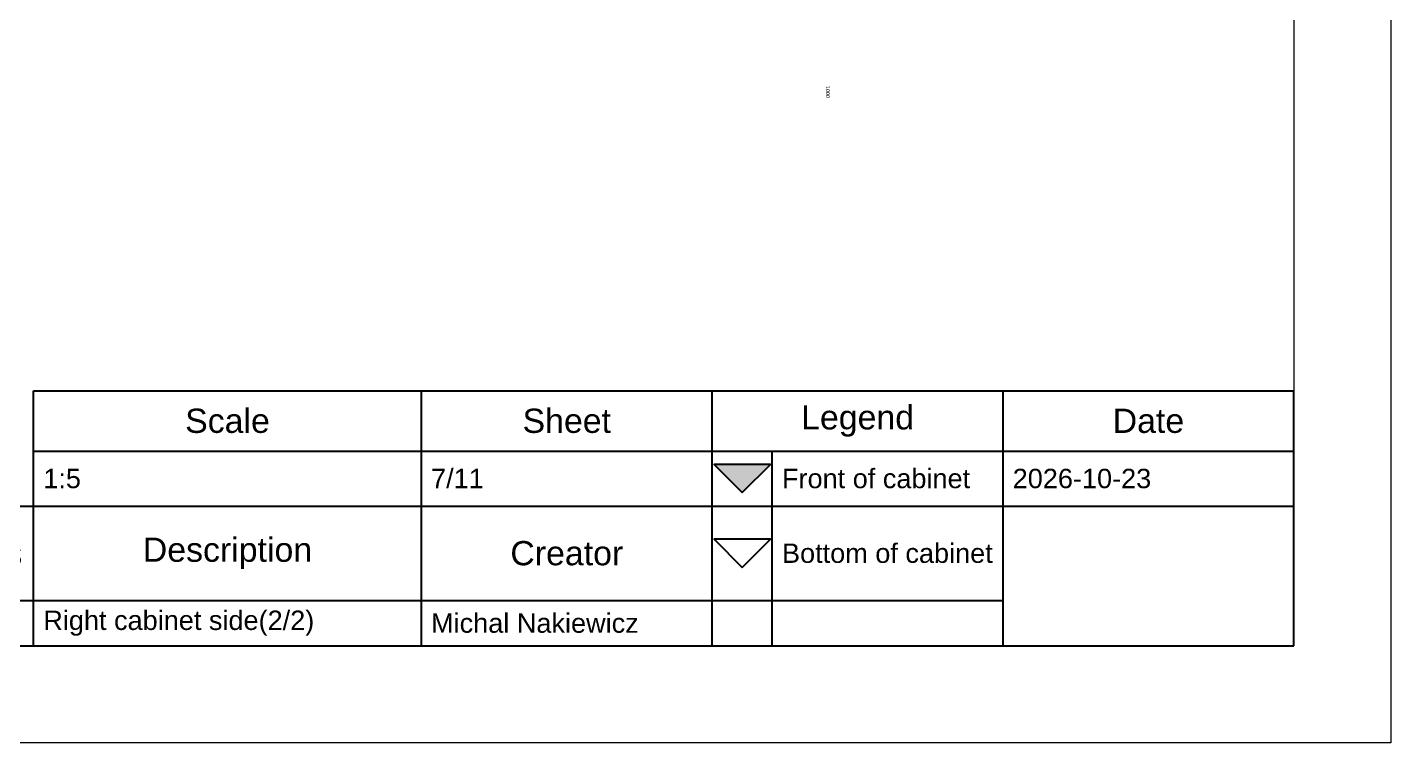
# Paper-space layout 'Right cabinet side2' of a CAD drawing. Header units: millimetres. Extents: x -4 to 1481, y -4 to 1046.
# Drawn here: x 778 to 1481, y -4 to 365 of the extents above; entities that cross this region are included whole.
import ezdxf

# ---------------------------------------------------------------- set-up
doc = ezdxf.new("R2010")
doc.units = ezdxf.units.MM
doc.layers.get('0').update_dxf_attribs({"true_color": 0xc2ced6})
doc.layers.add('New project_cabinet-001_Right cabinet side_View from above', color=1, linetype='Continuous', true_color=0xff0000)
doc.layers.add('TitleBlock', color=7, linetype='Continuous')
doc.styles.add('Blum_Dimension', font='arial.ttf', dxfattribs={"height": 2})
doc.styles.add('Blum_Titleblock_Header', font='arial.ttf', dxfattribs={"height": 2.5})
doc.styles.add('Blum_Titleblock_Value', font='arial.ttf', dxfattribs={"height": 2})
doc.dimstyles.new('Blum_Chain', dxfattribs={"dimtxt": 2, "dimasz": 2, "dimexe": 1.25, "dimexo": 1, "dimtad": 0, "dimjust": 4, "dimtih": 1, "dimtoh": 1, "dimtxsty": 'Blum_Dimension', "dimblk1": 'DOTSMALL', "dimsah": 1, "dimcen": 2, "dimadec": 0, "dimazin": 2, "dimtfac": 1, "dimtix": 1, "dimtmove": 0, "dimatfit": 3, "dimldrblk": 'OBLIQUE', "dimfxl": 0, "dimlwd": 5, "dimlwe": 5, "dimarcsym": 0})

# ---------------------------------------------------------------- blocks, each defined once
blk = doc.blocks.new('Blum_Trinagle_Outline')
blk.add_lwpolyline([(0, 0), (2, 2), (-2, 2)], close=True)
blk = doc.blocks.new('Blum_Trinagle_Filled')
h = blk.add_hatch(color=256)
h.dxf.hatch_style = 1
h.paths.add_polyline_path([(2, 2), (-2, 2), (0, 0)])
blk.add_lwpolyline([(0, 0), (2, 2), (-2, 2)], close=True)
blk = doc.blocks.new('*T371')
at = {"layer": 'TitleBlock', "color": 0, "linetype": 'ByBlock', "lineweight": -2, "transparency": 16777216}
for p, q in [((147, 26.32), (277, 26.32)), ((147, 0), (147, 26.32)), ((187, 0), (187, 26.32)), ((217, 0), (217, 26.32)), ((247, 0), (247, 26.32)), ((277, 0), (277, 26.32)), ((147, 20.08), (277, 20.08)), ((223.2, 0), (223.2, 20.08)), ((0, 14.42), (277, 14.42)), ((0, 0), (0, 14.42)), ((40, 0), (40, 14.42)), ((80, 0), (80, 14.42)), ((120, 0), (120, 14.42)), ((0, 4.67), (247, 4.67)), ((0, 0), (277, 0))]:
    blk.add_line(p, q, dxfattribs=at)
at = {"layer": 'TitleBlock', "color": 0, "lineweight": 0, "transparency": 16777216, "xscale": 1.45, "yscale": 1.45, "zscale": 1.45}
for name, p in [('Blum_Trinagle_Filled', (220.1, 15.8)), ('Blum_Trinagle_Outline', (220.1, 8.09))]:
    blk.add_blockref(name, p, dxfattribs=at)
at = {"layer": 'TitleBlock', "color": 0, "lineweight": 0, "transparency": 16777216}
for s, insert, char_height, width, attachment_point, style in [('Scale', (167, 23.2), 2.5, 37, 5, 'Blum_Titleblock_Header'), ('Sheet', (202, 23.2), 2.5, 27, 5, 'Blum_Titleblock_Header'), ('Legend', (232, 23.2), 2.5, 27, 5, 'Blum_Titleblock_Header'), ('Date', (262, 23.2), 2.5, 27, 5, 'Blum_Titleblock_Header'), ('7/11', (188, 17.25), 2, 28, 4, 'Blum_Titleblock_Value'), ('Front of cabinet', (224.2, 17.25), 2, 21.8, 4, 'Blum_Titleblock_Value'), ('2026-10-23', (248, 17.25), 2, 28, 4, 'Blum_Titleblock_Value'), ('1:5', (148, 17.25), 2, 38, 4, 'Blum_Titleblock_Value'), ('Project', (20, 9.54), 2.5, 37, 5, 'Blum_Titleblock_Header'), ('Drawing number', (100, 9.54), 2.5, 37, 5, 'Blum_Titleblock_Header'), ('Description', (167, 9.54), 2.5, 37, 5, 'Blum_Titleblock_Header'), ('Cabinet', (60, 9.54), 2.5, 37, 5, 'Blum_Titleblock_Header'), ('Number of units', (133.5, 9.54), 2.5, 24, 5, 'Blum_Titleblock_Header'), ('Creator', (202, 9.54), 2.5, 27, 5, 'Blum_Titleblock_Header'), ('Bottom of cabinet', (224.2, 9.54), 2, 21.8, 4, 'Blum_Titleblock_Value'), ('New project', (1, 2.33), 2, 38, 4, 'Blum_Titleblock_Value'), ('cabinet-001', (41, 2.33), 2, 38, 4, 'Blum_Titleblock_Value'), ('EZ15-004G', (81, 2.33), 2, 38, 4, 'Blum_Titleblock_Value'), ('1', (121, 2.33), 2, 25, 4, 'Blum_Titleblock_Value'), ('Right cabinet side(2/2)', (148, 2.33), 2, 38, 4, 'Blum_Titleblock_Value'), ('Michal Nakiewicz', (188, 2.33), 2, 28, 4, 'Blum_Titleblock_Value')]:
    blk.add_mtext(s, dxfattribs=dict(at, insert=insert, char_height=char_height, width=width, attachment_point=attachment_point, style=style))
blk = doc.blocks.new('TitleBlock_Right cabinet side2')
at = {"layer": 'TitleBlock', "lineweight": 0, "transparency": 33554684}
for points in [[(-0.79, -0.79, 0), (-0.79, 209.21, 0), (296.21, 209.21, 0), (296.21, -0.79, 0)], [(9.21, 9.21, 0), (9.21, 189.21, 0), (286.21, 189.21, 0), (286.21, 9.21, 0)]]:
    blk.add_polyline3d(points, close=True, dxfattribs=at)
blk.add_blockref('*T371', (9.21, 9.21))
blk = doc.blocks.new('_DotSmall')
at = {"color": 0, "linetype": 'ByBlock', "const_width": 0.5}
blk.add_lwpolyline([(-0.0625, 0, 1), (0.0625, 0, 1)], format="xyb", close=True, dxfattribs=at)
blk = doc.blocks.new('*D382')
at = {"layer": 'New project_cabinet-001_Right cabinet side_View from above', "color": 0, "lineweight": 5, "transparency": 16777216}
for p, q in [((190.71, 400.83), (190.71, 380.58)), ((1190.71, 400.83), (1190.71, 380.58)), ((190.71, 381.83), (1188.71, 381.83))]:
    blk.add_line(p, q, dxfattribs=at)
at = {"layer": 'New project_cabinet-001_Right cabinet side_View from above', "color": 0, "lineweight": 0, "transparency": 16777216}
blk.add_solid([(1188.71, 381.49), (1188.71, 382.16), (1190.71, 381.83)], dxfattribs=at)
at = {"layer": 'New project_cabinet-001_Right cabinet side_View from above', "color": 0, "lineweight": 5, "transparency": 16777216, "xscale": 2, "yscale": 2, "zscale": 2, "rotation": 180}
blk.add_blockref('_DotSmall', (190.71, 381.83), dxfattribs=at)
at = {"layer": 'New project_cabinet-001_Right cabinet side_View from above', "color": 0, "lineweight": 0, "transparency": 16777216, "insert": (1190.71, 331.83), "char_height": 2, "attachment_point": 5, "rotation": 270, "style": 'Blum_Dimension'}
blk.add_mtext('1000', dxfattribs=at)
blk = doc.blocks.new('_Oblique')
at = {"color": 0, "linetype": 'ByBlock', "lineweight": -2}
blk.add_line((-0.5, -0.5), (0.5, 0.5), dxfattribs=at)

psp = doc.layouts.new('Right cabinet side2')

# ---------------------------------------------------------------- block references
at = {"lineweight": 0, "transparency": 33554684, "xscale": 5, "yscale": 5, "zscale": 5}
psp.add_blockref('TitleBlock_Right cabinet side2', (0, 0), dxfattribs=at)

# ---------------------------------------------------------------- dimensions: what is measured, and where the dimension line sits
at = {"layer": 'New project_cabinet-001_Right cabinet side_View from above', "lineweight": 0, "transparency": 33554684}
dim = psp.add_linear_dim(base=(1190.714, 381.828), p1=(190.714, 401.828), p2=(1190.714, 401.828), dimstyle='Blum_Chain', override={"dimscale": 0, "dimtmove": 2}, dxfattribs=at)
dim.commit()
dim.dimension.update_dxf_attribs({"geometry": '*D382', "text_midpoint": (1190.714, 331.828), "dimtype": 160, "text_rotation": 90})

doc.saveas('drawing.dxf')
